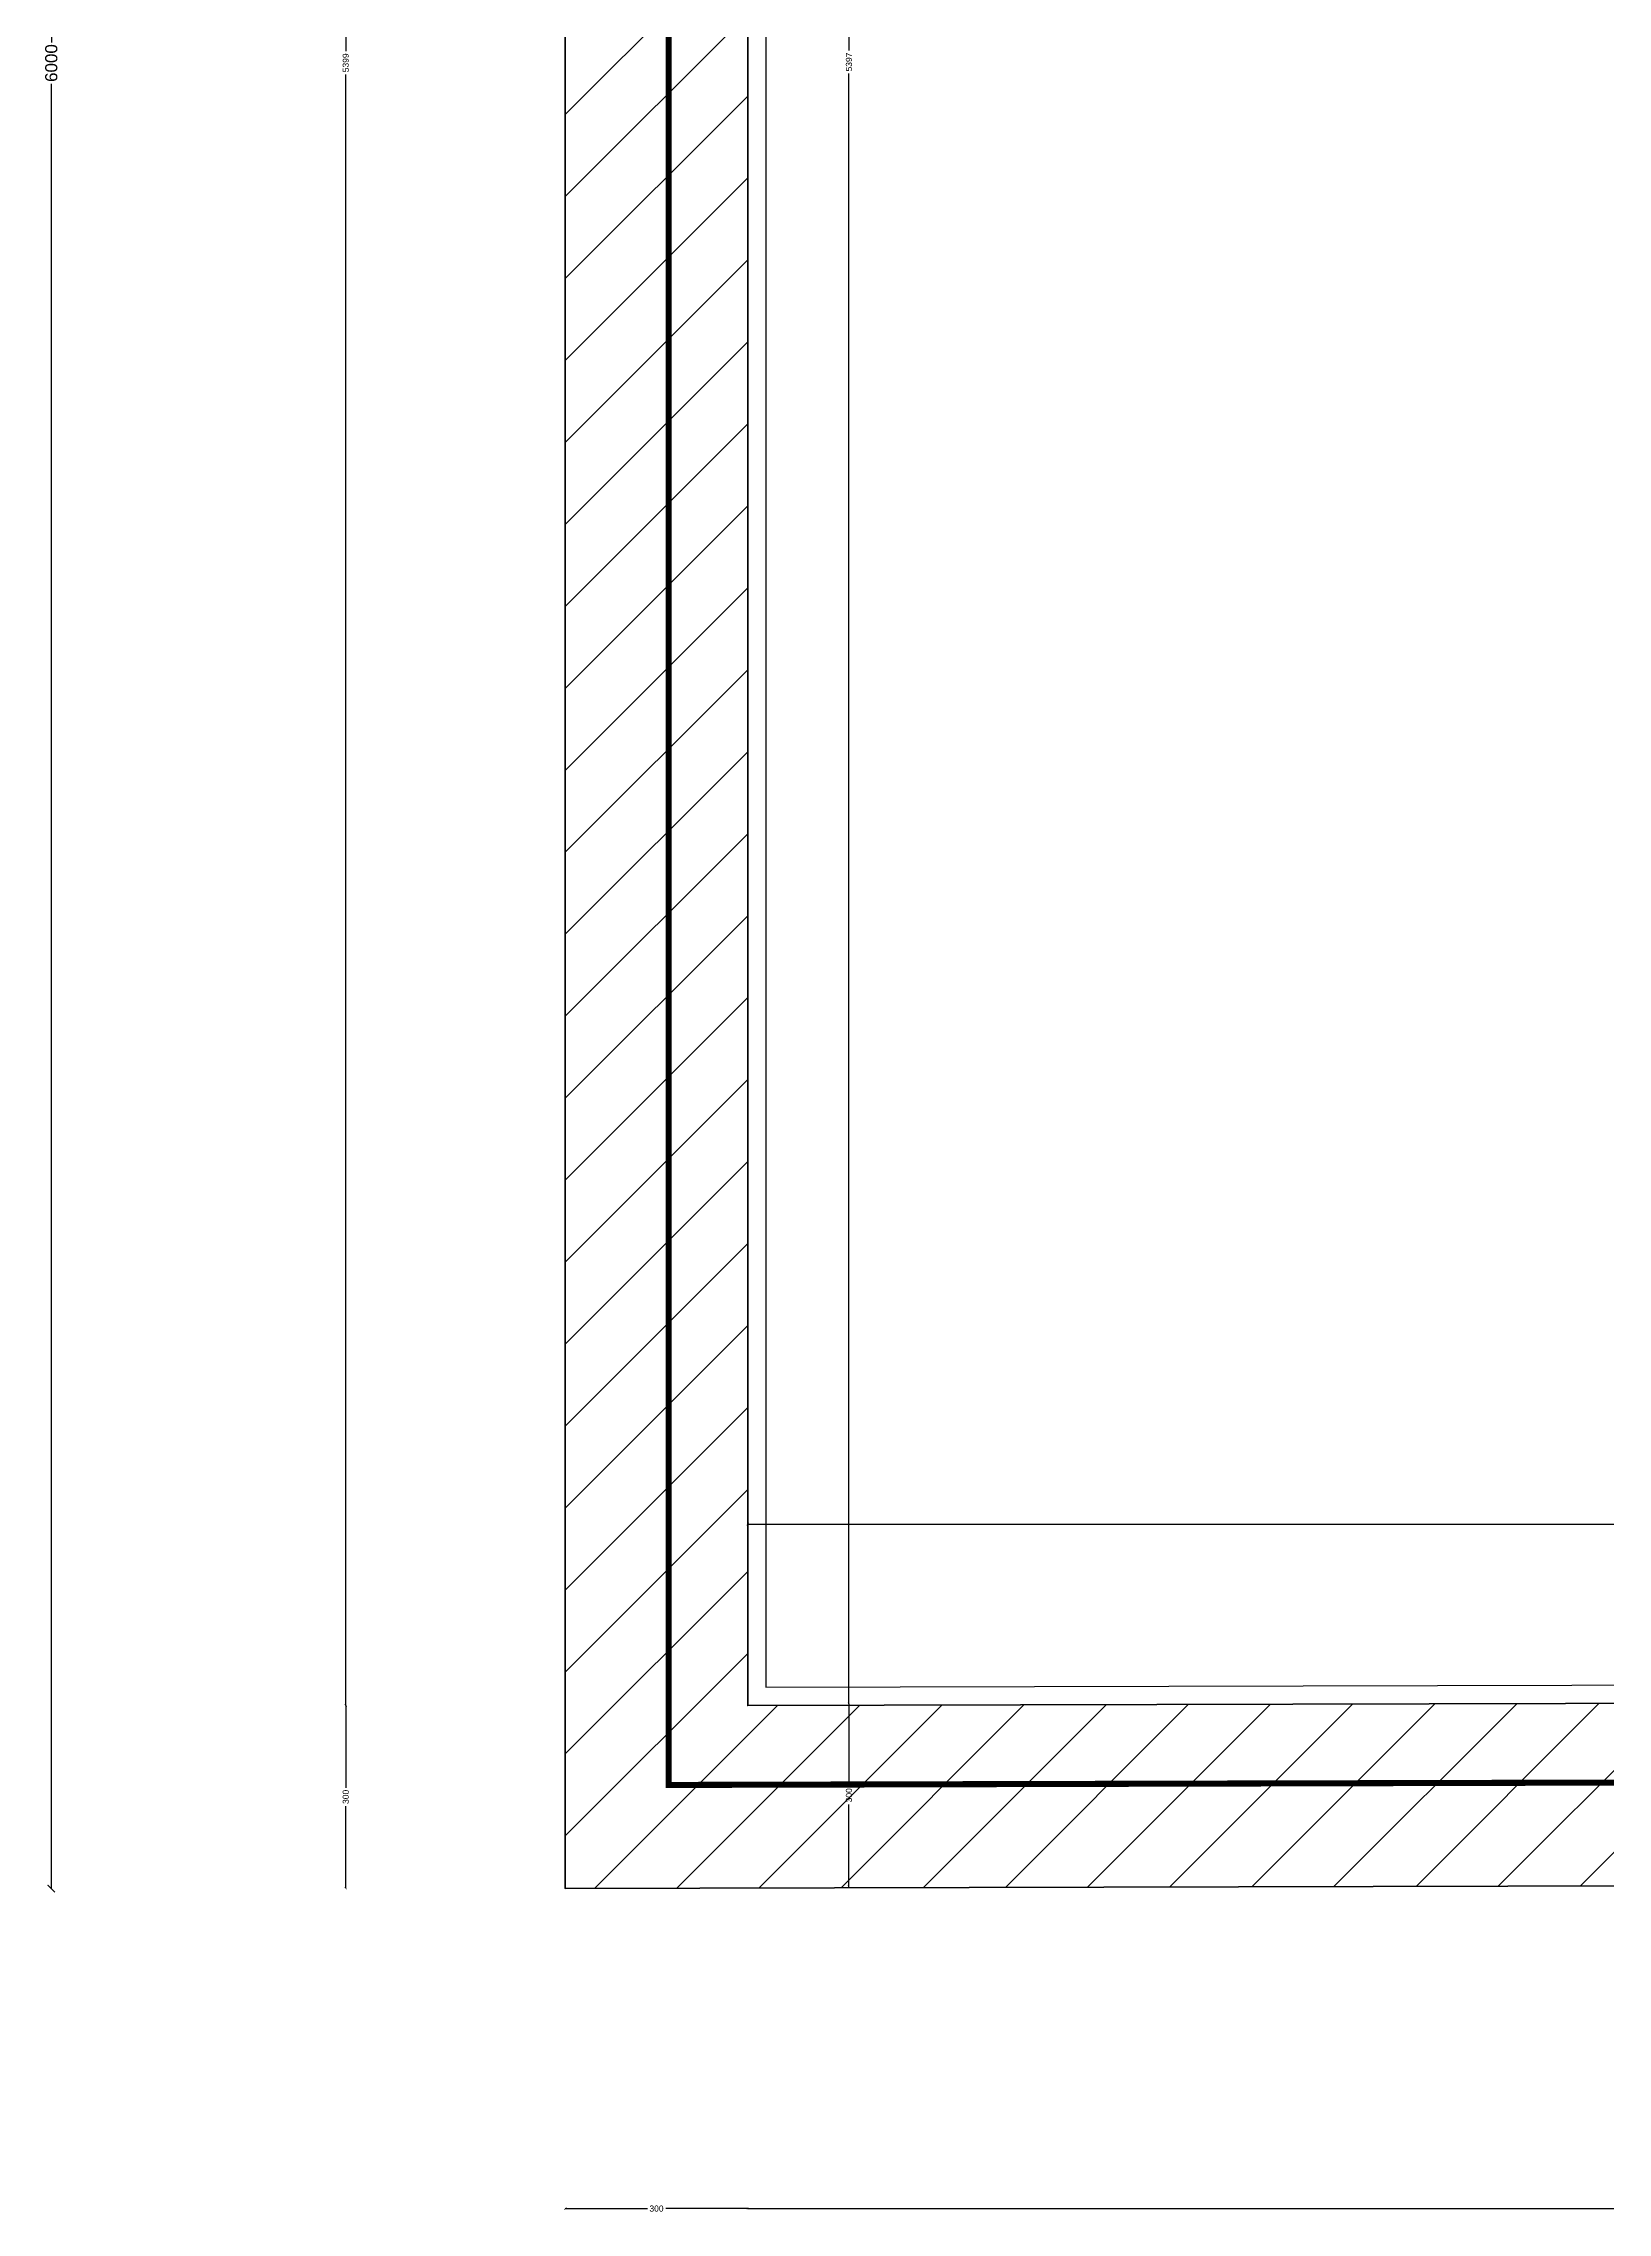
# Model space of a CAD drawing. Header units: millimetres. Extents: x 2969 to 3572, y -1471 to -565.
# Drawn here: x 2984.21 to 3009.93, y -1410.31 to -1374.66 of the extents above; entities that cross this region are included whole.
import ezdxf

# ---------------------------------------------------------------- set-up
doc = ezdxf.new("R2010")
doc.units = ezdxf.units.MM
doc.linetypes.add('DASHED', pattern=[0.75, 0.5, -0.25])
doc.layers.add('A-DETL-MLIN', color=7, linetype='Continuous', lineweight=35)
doc.layers.add('WALL', color=7, linetype='Continuous', lineweight=35)
doc.layers.add('DIM', color=4, linetype='Continuous')
doc.layers.add('HATCH', color=8, linetype='Continuous')
doc.styles.add('style1-bil', font='arial.ttf')
doc.dimstyles.new('PLAN DIN', dxfattribs={"dimtxt": 0.1, "dimasz": 0.04, "dimexe": 0.18, "dimexo": 0.0625, "dimgap": 0.04, "dimtad": 0, "dimdec": 0, "dimlfac": 100, "dimzin": 0, "dimdsep": 46, "dimtxsty": 'style1-bil', "dimblk": 'ARCHTICK', "dimcen": 0.09, "dimse1": 1, "dimse2": 1, "dimclrd": 160, "dimclrt": 7, "dimadec": 0, "dimazin": 0, "dimtfac": 1, "dimtdec": 0, "dimtofl": 0, "dimtmove": 2, "dimatfit": 3, "dimfxl": 0.18, "dimtolj": 1, "dimtzin": 0, "dimlwd": 25, "dimarcsym": 0})
doc.dimstyles.new('standard-01', dxfattribs={"dimtxt": 0.2, "dimasz": 0.12, "dimexe": 0.18, "dimexo": 0.0625, "dimgap": 0.04, "dimtad": 0, "dimzin": 0, "dimdsep": 46, "dimtxsty": 'style1-bil', "dimblk": 'ARCHTICK', "dimcen": 0.09, "dimse1": 1, "dimse2": 1, "dimclrd": 160, "dimclrt": 7, "dimadec": 0, "dimazin": 0, "dimtfac": 1, "dimtofl": 0, "dimtmove": 2, "dimatfit": 3, "dimfxl": 1, "dimtolj": 1, "dimtzin": 0, "dimlwd": 25, "dimarcsym": 2})

# ---------------------------------------------------------------- blocks, each defined once
blk = doc.blocks.new('_ARCHTICK')
at = {"color": 0, "linetype": 'ByBlock', "const_width": 0.15}
blk.add_lwpolyline([(-0.5, -0.5), (0.5, 0.5)], dxfattribs=at)
blk = doc.blocks.new('*D9')
at = {"layer": 'Defpoints', "color": 0, "transparency": 16777216}
for p in [(2984.342, -1344.987), (2984.342, -1404.987), (2984.342, -1404.987)]:
    blk.add_point(p, dxfattribs=at)
at = {"layer": 'DIM', "color": 160, "lineweight": 25, "transparency": 16777216}
for p, q in [((2984.342, -1344.987), (2984.342, -1374.648)), ((2984.342, -1404.987), (2984.342, -1375.326))]:
    blk.add_line(p, q, dxfattribs=at)
at = {"layer": 'DIM', "color": 160, "lineweight": 25, "transparency": 16777216, "xscale": 0.12, "yscale": 0.12, "zscale": 0.12}
for p, rotation in [((2984.342, -1344.987), 90), ((2984.342, -1404.987), 270)]:
    blk.add_blockref('_ARCHTICK', p, dxfattribs=dict(at, rotation=rotation))
at = {"layer": 'DIM', "color": 7, "transparency": 16777216, "insert": (2984.342, -1374.987), "char_height": 0.2, "attachment_point": 5, "rotation": 90, "style": 'style1-bil'}
blk.add_mtext('\\A1;6000', dxfattribs=at)
blk = doc.blocks.new('*D89')
at = {"layer": 'A-DETL-MLIN', "color": 160, "lineweight": 25, "transparency": 16777216}
for p, q in [((2989.182, -1347.987), (2989.182, -1374.794)), ((2989.182, -1401.98), (2989.182, -1375.173))]:
    blk.add_line(p, q, dxfattribs=at)
at = {"layer": 'Defpoints', "color": 0, "transparency": 16777216}
for p in [(3000.772, -1347.987), (2989.182, -1401.98), (2995.791, -1401.98)]:
    blk.add_point(p, dxfattribs=at)
at = {"layer": 'A-DETL-MLIN', "color": 160, "lineweight": 25, "transparency": 16777216, "xscale": 0.04, "yscale": 0.04, "zscale": 0.04}
for p, rotation in [((2989.182, -1347.987), 90), ((2989.182, -1401.98), 270)]:
    blk.add_blockref('_ARCHTICK', p, dxfattribs=dict(at, rotation=rotation))
at = {"layer": 'A-DETL-MLIN', "color": 7, "transparency": 16777216, "insert": (2989.182, -1374.983), "char_height": 0.1, "attachment_point": 5, "rotation": 90, "style": 'style1-bil'}
blk.add_mtext('\\A1;5399', dxfattribs=at)
blk = doc.blocks.new('*D90')
at = {"layer": 'A-DETL-MLIN', "color": 160, "lineweight": 25, "transparency": 16777216}
for p, q in [((2989.182, -1401.98), (2989.182, -1403.329)), ((2989.182, -1404.98), (2989.182, -1403.63))]:
    blk.add_line(p, q, dxfattribs=at)
at = {"layer": 'Defpoints', "color": 0, "transparency": 16777216}
for p in [(2995.791, -1401.98), (2989.182, -1404.98), (2995.802, -1404.98)]:
    blk.add_point(p, dxfattribs=at)
at = {"layer": 'A-DETL-MLIN', "color": 160, "lineweight": 25, "transparency": 16777216, "xscale": 0.04, "yscale": 0.04, "zscale": 0.04}
for p, rotation in [((2989.182, -1401.98), 90), ((2989.182, -1404.98), 270)]:
    blk.add_blockref('_ARCHTICK', p, dxfattribs=dict(at, rotation=rotation))
at = {"layer": 'A-DETL-MLIN', "color": 7, "transparency": 16777216, "insert": (2989.182, -1403.48), "char_height": 0.1, "attachment_point": 5, "rotation": 90, "style": 'style1-bil'}
blk.add_mtext('\\A1;300', dxfattribs=at)
blk = doc.blocks.new('*D91')
at = {"layer": 'A-DETL-MLIN', "color": 160, "lineweight": 25, "transparency": 16777216}
for p, q in [((2992.791, -1410.246), (2994.141, -1410.246)), ((2995.791, -1410.246), (2994.442, -1410.246))]:
    blk.add_line(p, q, dxfattribs=at)
at = {"layer": 'Defpoints', "color": 0, "transparency": 16777216}
for p in [(2992.791, -1401.088), (2995.791, -1401.088), (2995.791, -1410.246)]:
    blk.add_point(p, dxfattribs=at)
at = {"layer": 'A-DETL-MLIN', "color": 160, "lineweight": 25, "transparency": 16777216, "xscale": 0.04, "yscale": 0.04, "zscale": 0.04, "rotation": 180}
blk.add_blockref('_ARCHTICK', (2992.791, -1410.246), dxfattribs=at)
at = {"layer": 'A-DETL-MLIN', "color": 160, "lineweight": 25, "transparency": 16777216, "xscale": 0.04, "yscale": 0.04, "zscale": 0.04}
blk.add_blockref('_ARCHTICK', (2995.791, -1410.246), dxfattribs=at)
at = {"layer": 'A-DETL-MLIN', "color": 7, "transparency": 16777216, "insert": (2994.291, -1410.246), "char_height": 0.1, "attachment_point": 5, "style": 'style1-bil'}
blk.add_mtext('\\A1;300', dxfattribs=at)
blk = doc.blocks.new('*D92')
at = {"layer": 'A-DETL-MLIN', "color": 160, "lineweight": 25, "transparency": 16777216}
for p, q in [((2995.791, -1410.246), (3016.885, -1410.246)), ((3038.36, -1410.246), (3017.267, -1410.246))]:
    blk.add_line(p, q, dxfattribs=at)
at = {"layer": 'Defpoints', "color": 0, "transparency": 16777216}
for p in [(2995.791, -1401.088), (3038.36, -1401.873), (3038.36, -1410.246)]:
    blk.add_point(p, dxfattribs=at)
at = {"layer": 'A-DETL-MLIN', "color": 160, "lineweight": 25, "transparency": 16777216, "xscale": 0.04, "yscale": 0.04, "zscale": 0.04, "rotation": 180}
blk.add_blockref('_ARCHTICK', (2995.791, -1410.246), dxfattribs=at)
at = {"layer": 'A-DETL-MLIN', "color": 160, "lineweight": 25, "transparency": 16777216, "xscale": 0.04, "yscale": 0.04, "zscale": 0.04}
blk.add_blockref('_ARCHTICK', (3038.36, -1410.246), dxfattribs=at)
at = {"layer": 'A-DETL-MLIN', "color": 7, "transparency": 16777216, "insert": (3017.076, -1410.246), "char_height": 0.1, "attachment_point": 5, "style": 'style1-bil'}
blk.add_mtext('\\A1;4257', dxfattribs=at)
blk = doc.blocks.new('*D95')
at = {"layer": 'A-DETL-MLIN', "color": 160, "lineweight": 25, "transparency": 16777216}
for p, q in [((2997.455, -1347.987), (2997.455, -1374.781)), ((2997.455, -1401.953), (2997.455, -1375.159))]:
    blk.add_line(p, q, dxfattribs=at)
at = {"layer": 'Defpoints', "color": 0, "transparency": 16777216}
for p in [(3000.169, -1347.987), (2997.455, -1401.953), (3006.443, -1401.953)]:
    blk.add_point(p, dxfattribs=at)
at = {"layer": 'A-DETL-MLIN', "color": 160, "lineweight": 25, "transparency": 16777216, "xscale": 0.04, "yscale": 0.04, "zscale": 0.04}
for p, rotation in [((2997.455, -1347.987), 90), ((2997.455, -1401.953), 270)]:
    blk.add_blockref('_ARCHTICK', p, dxfattribs=dict(at, rotation=rotation))
at = {"layer": 'A-DETL-MLIN', "color": 7, "transparency": 16777216, "insert": (2997.455, -1374.97), "char_height": 0.1, "attachment_point": 5, "rotation": 90, "style": 'style1-bil'}
blk.add_mtext('\\A1;5397', dxfattribs=at)
blk = doc.blocks.new('*D96')
at = {"layer": 'A-DETL-MLIN', "color": 160, "lineweight": 25, "transparency": 16777216}
for p, q in [((2997.455, -1401.953), (2997.455, -1403.304)), ((2997.455, -1404.956), (2997.455, -1403.604))]:
    blk.add_line(p, q, dxfattribs=at)
at = {"layer": 'Defpoints', "color": 0, "transparency": 16777216}
for p in [(3006.443, -1401.953), (2997.455, -1404.956), (3005.386, -1404.956)]:
    blk.add_point(p, dxfattribs=at)
at = {"layer": 'A-DETL-MLIN', "color": 160, "lineweight": 25, "transparency": 16777216, "xscale": 0.04, "yscale": 0.04, "zscale": 0.04}
for p, rotation in [((2997.455, -1401.953), 90), ((2997.455, -1404.956), 270)]:
    blk.add_blockref('_ARCHTICK', p, dxfattribs=dict(at, rotation=rotation))
at = {"layer": 'A-DETL-MLIN', "color": 7, "transparency": 16777216, "insert": (2997.455, -1403.454), "char_height": 0.1, "attachment_point": 5, "rotation": 90, "style": 'style1-bil'}
blk.add_mtext('\\A1;300', dxfattribs=at)
blk = doc.blocks.new('*D58')
at = {"layer": 'A-DETL-MLIN', "color": 160, "lineweight": 25, "transparency": 16777216}
for p, q in [((2995.791, -1398.996), (3016.885, -1398.996)), ((3038.36, -1398.996), (3017.267, -1398.996))]:
    blk.add_line(p, q, dxfattribs=at)
at = {"layer": 'Defpoints', "color": 0, "transparency": 16777216}
for p in [(3038.36, -1398.996), (2995.791, -1401.98), (3038.36, -1401.873)]:
    blk.add_point(p, dxfattribs=at)
at = {"layer": 'A-DETL-MLIN', "color": 160, "lineweight": 25, "transparency": 16777216, "xscale": 0.04, "yscale": 0.04, "zscale": 0.04, "rotation": 180}
blk.add_blockref('_ARCHTICK', (2995.791, -1398.996), dxfattribs=at)
at = {"layer": 'A-DETL-MLIN', "color": 160, "lineweight": 25, "transparency": 16777216, "xscale": 0.04, "yscale": 0.04, "zscale": 0.04}
blk.add_blockref('_ARCHTICK', (3038.36, -1398.996), dxfattribs=at)
at = {"layer": 'A-DETL-MLIN', "color": 7, "transparency": 16777216, "insert": (3017.076, -1398.996), "char_height": 0.1, "attachment_point": 5, "style": 'style1-bil'}
blk.add_mtext('\\A1;4257', dxfattribs=at)

msp = doc.modelspace()

# ---------------------------------------------------------------- hatches: boundary and pattern name
at = {"layer": 'HATCH'}
h = msp.add_hatch(dxfattribs=at)
h.set_pattern_fill('ANSI31', color=256, scale=0.3, style=0)
h.set_pattern_definition([(45, (-346.3282, -1878.0905), (-0.6735192, 0.6735192), [])])
h.paths.add_polyline_path([(2992.791, -1344.987), (2992.791, -1404.987), (3041.499, -1404.865), (3038.791, -1344.987)])
h.paths.add_polyline_path([(2995.791, -1347.987), (2995.791, -1401.98), (3038.36, -1401.873), (3035.924, -1347.987)], flags=16)

# ---------------------------------------------------------------- linework, layer by layer
at = {"layer": 'DIM', "linetype": 'DASHED', "const_width": 0.1}
msp.add_lwpolyline([(2994.49, -1346.686), (2994.49, -1403.284), (3039.722, -1403.17), (3037.167, -1346.686)], close=True, dxfattribs=at)
at = {"layer": 'HATCH'}
msp.add_lwpolyline([(2996.091, -1348.287), (2996.091, -1401.679), (3038.047, -1401.573), (3035.637, -1348.287)], close=True, dxfattribs=at)
at = {"layer": 'WALL'}
for points in [[(2992.791, -1344.987), (2992.791, -1404.987), (3041.499, -1404.865), (3038.791, -1344.987)], [(2995.791, -1347.987), (2995.791, -1401.98), (3038.36, -1401.873), (3035.924, -1347.987)]]:
    msp.add_lwpolyline(points, close=True, dxfattribs=at)

# ---------------------------------------------------------------- dimensions: what is measured, and where the dimension line sits
at = {"layer": 'A-DETL-MLIN'}
for base, p1, p2, picture, middle in [((2989.182, -1401.98), (3000.772, -1347.987), (2995.791, -1401.98), '*D89', (2989.182, -1374.983)), ((2997.455, -1401.953), (3000.169, -1347.987), (3006.443, -1401.953), '*D95', (2997.455, -1374.97)), ((2989.182, -1404.98), (2995.791, -1401.98), (2995.802, -1404.98), '*D90', (2989.182, -1403.48)), ((2997.455, -1404.956), (3006.443, -1401.953), (3005.386, -1404.956), '*D96', (2997.455, -1403.454))]:
    dim = msp.add_linear_dim(base=base, p1=p1, p2=p2, angle=90, dimstyle='PLAN DIN', dxfattribs=at)
    dim.commit()
    dim.dimension.update_dxf_attribs({"geometry": picture, "text_midpoint": middle})
for base, p1, p2, picture, middle in [((3038.36, -1398.996), (2995.791, -1401.98), (3038.36, -1401.873), '*D58', (3017.076, -1398.996)), ((2995.791, -1410.246), (2992.791, -1401.088), (2995.791, -1401.088), '*D91', (2994.291, -1410.246)), ((3038.36, -1410.246), (2995.791, -1401.088), (3038.36, -1401.873), '*D92', (3017.076, -1410.246))]:
    dim = msp.add_linear_dim(base=base, p1=p1, p2=p2, dimstyle='PLAN DIN', dxfattribs=at)
    dim.commit()
    dim.dimension.update_dxf_attribs({"geometry": picture, "text_midpoint": middle})
at = {"layer": 'DIM'}
dim = msp.add_linear_dim(base=(2984.342, -1404.987), p1=(2984.342, -1344.987), p2=(2984.342, -1404.987), angle=270, dimstyle='standard-01', override={"dimdec": 0, "dimlfac": 100}, dxfattribs=at)
dim.commit()
dim.dimension.update_dxf_attribs({"geometry": '*D9', "text_midpoint": (2984.342, -1374.987), "dimtype": 129})

doc.saveas('drawing.dxf')
